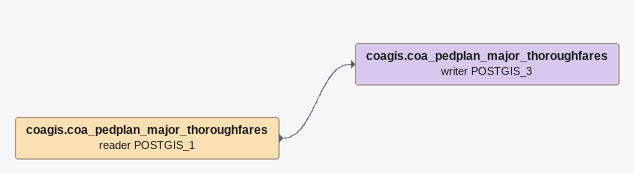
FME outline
coagis.coa_pedplan_major_thoroughfares (reader POSTGIS_1)
    -> coagis.coa_pedplan_major_thoroughfares (writer POSTGIS_3)
coagis.coa_pedplan_major_thoroughfares (writer POSTGIS_3)
